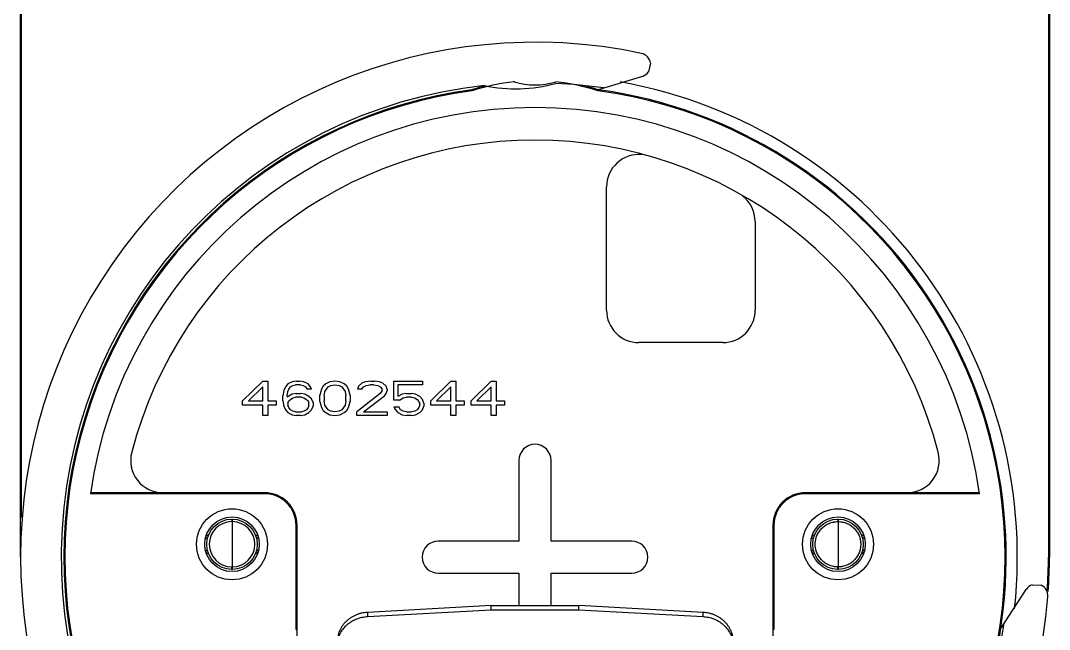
# Model space of a CAD drawing. Header units: inches. Extents: x 0 to 22, y 0 to 17.
# Drawn here: x 14.122 to 16.122, y 5.972 to 7.154 of the extents above; entities that cross this region are included whole.
import ezdxf

# ---------------------------------------------------------------- set-up
doc = ezdxf.new("R2010")
doc.units = ezdxf.units.IN
doc.header["$LTSCALE"] = 1.21
doc.header["$MEASUREMENT"] = 0
doc.layers.get('0').update_dxf_attribs({"linetype": 'CONTINUOUS'})

msp = doc.modelspace()

# ---------------------------------------------------------------- linework, layer by layer
at = {"color": 7}
for p, q in [((14.1216, 6.1119), (14.1216, 8.3619)), ((16.1216, 8.3619), (16.1216, 6.1119)), ((14.1236, 6.189), (14.1236, 8.0919)), ((16.1196, 8.0919), (16.1196, 6.1119)), ((15.3463, 7.0715), (15.3423, 7.0543)), ((15.3303, 7.0457), (15.2443, 7.0197)), ((15.0814, 7.0348), (15.0816, 7.0369)), ((14.9993, 7.0176), (14.9989, 7.0196)), ((15.244, 7.0176), (15.2442, 7.0196)), ((15.2606, 6.5916), (15.2606, 6.831)), ((15.5496, 6.7636), (15.5496, 6.5916)), ((15.4866, 6.5286), (15.3236, 6.5286)), ((14.5923, 6.4539), (14.5531, 6.4154)), ((14.5645, 6.4154), (14.5923, 6.4425)), ((14.5923, 6.4539), (14.6021, 6.4539)), ((14.5923, 6.4154), (14.5923, 6.4425)), ((14.6021, 6.4539), (14.6021, 6.4154)), ((14.6364, 6.4425), (14.6331, 6.4353)), ((14.6413, 6.4482), (14.6364, 6.4425)), ((14.6494, 6.4524), (14.6413, 6.4482)), ((14.6429, 6.4382), (14.6462, 6.4425)), ((14.6462, 6.4425), (14.6511, 6.4453)), ((14.6576, 6.4539), (14.6494, 6.4524)), ((14.6511, 6.4453), (14.656, 6.4467)), ((14.6658, 6.4467), (14.656, 6.4467)), ((14.6576, 6.4539), (14.6641, 6.4539)), ((14.6723, 6.4524), (14.6641, 6.4539)), ((14.6658, 6.4467), (14.6707, 6.4453)), ((14.6707, 6.4453), (14.6756, 6.4425)), ((14.6805, 6.4482), (14.6723, 6.4524)), ((14.6756, 6.4425), (14.6788, 6.4382)), ((14.6854, 6.4425), (14.6805, 6.4482)), ((14.687, 6.4382), (14.6854, 6.4425)), ((14.7099, 6.4439), (14.7066, 6.4382)), ((14.7148, 6.4482), (14.7099, 6.4439)), ((14.7131, 6.4339), (14.7197, 6.4425)), ((14.7229, 6.4524), (14.7148, 6.4482)), ((14.7197, 6.4425), (14.7246, 6.4453)), ((14.7327, 6.4539), (14.7229, 6.4524)), ((14.7246, 6.4453), (14.7327, 6.4467)), ((14.7425, 6.4524), (14.7327, 6.4539)), ((14.7327, 6.4467), (14.7409, 6.4453)), ((14.7409, 6.4453), (14.7458, 6.4425)), ((14.7507, 6.4482), (14.7425, 6.4524)), ((14.7458, 6.4425), (14.7523, 6.4339)), ((14.7556, 6.4439), (14.7507, 6.4482)), ((14.7589, 6.4382), (14.7556, 6.4439)), ((14.7785, 6.4439), (14.7768, 6.4382)), ((14.785, 6.4496), (14.7785, 6.4439)), ((14.7915, 6.4524), (14.785, 6.4496)), ((14.785, 6.4382), (14.7883, 6.4425)), ((14.7883, 6.4425), (14.7932, 6.4453)), ((14.803, 6.4539), (14.7915, 6.4524)), ((14.7932, 6.4453), (14.8013, 6.4467)), ((14.8079, 6.4467), (14.8013, 6.4467)), ((14.803, 6.4539), (14.8095, 6.4539)), ((14.8079, 6.4467), (14.816, 6.4453)), ((14.8193, 6.4524), (14.8095, 6.4539)), ((14.816, 6.4453), (14.8209, 6.4425)), ((14.8258, 6.4496), (14.8193, 6.4524)), ((14.8209, 6.4425), (14.8242, 6.4382)), ((14.8324, 6.4439), (14.8258, 6.4496)), ((14.834, 6.4382), (14.8324, 6.4439)), ((14.8471, 6.4168), (14.8471, 6.4539)), ((14.8471, 6.4539), (14.9026, 6.4539)), ((14.8552, 6.4467), (14.8552, 6.4239)), ((14.9026, 6.4467), (14.8552, 6.4467)), ((14.9026, 6.4539), (14.9026, 6.4467)), ((14.9581, 6.4539), (14.9189, 6.4154)), ((14.9303, 6.4154), (14.9581, 6.4425)), ((14.9581, 6.4539), (14.9679, 6.4539)), ((14.9581, 6.4154), (14.9581, 6.4425)), ((14.9679, 6.4539), (14.9679, 6.4154)), ((15.0365, 6.4539), (14.9973, 6.4154)), ((15.0087, 6.4154), (15.0365, 6.4425)), ((15.0365, 6.4539), (15.0463, 6.4539)), ((15.0365, 6.4154), (15.0365, 6.4425)), ((15.0463, 6.4539), (15.0463, 6.4154)), ((14.6331, 6.4353), (14.6315, 6.4254)), ((14.6315, 6.4154), (14.6315, 6.4254)), ((14.6396, 6.4254), (14.6413, 6.4339)), ((14.6494, 6.4282), (14.6396, 6.4225)), ((14.6396, 6.4254), (14.6396, 6.4225)), ((14.6413, 6.4339), (14.6429, 6.4382)), ((14.6462, 6.4182), (14.6511, 6.4211)), ((14.6576, 6.4296), (14.6494, 6.4282)), ((14.6511, 6.4211), (14.656, 6.4225)), ((14.6674, 6.4225), (14.656, 6.4225)), ((14.6576, 6.4296), (14.6658, 6.4296)), ((14.6739, 6.4282), (14.6658, 6.4296)), ((14.6674, 6.4225), (14.6723, 6.4211)), ((14.6723, 6.4211), (14.6772, 6.4182)), ((14.6821, 6.4239), (14.6739, 6.4282)), ((14.687, 6.4382), (14.6788, 6.4382)), ((14.687, 6.4196), (14.6821, 6.4239)), ((14.705, 6.4339), (14.7033, 6.4268)), ((14.7033, 6.4139), (14.7033, 6.4268)), ((14.7066, 6.4382), (14.705, 6.4339)), ((14.7115, 6.4254), (14.7131, 6.4339)), ((14.7115, 6.4254), (14.7115, 6.4154)), ((14.7523, 6.4339), (14.754, 6.4254)), ((14.754, 6.4154), (14.754, 6.4254)), ((14.7605, 6.4339), (14.7589, 6.4382)), ((14.7621, 6.4268), (14.7605, 6.4339)), ((14.7621, 6.4268), (14.7621, 6.4139)), ((14.8209, 6.4296), (14.7752, 6.394)), ((14.785, 6.4382), (14.7768, 6.4382)), ((14.7883, 6.394), (14.8291, 6.4254)), ((14.8242, 6.4353), (14.8209, 6.4296)), ((14.8242, 6.4353), (14.8242, 6.4382)), ((14.8291, 6.4254), (14.8324, 6.4296)), ((14.8324, 6.4296), (14.834, 6.4353)), ((14.834, 6.4382), (14.834, 6.4353)), ((14.8634, 6.4282), (14.8552, 6.4239)), ((14.8585, 6.4168), (14.865, 6.4211)), ((14.8715, 6.4296), (14.8634, 6.4282)), ((14.865, 6.4211), (14.8715, 6.4225)), ((14.8715, 6.4296), (14.8813, 6.4296)), ((14.8813, 6.4225), (14.8715, 6.4225)), ((14.8895, 6.4282), (14.8813, 6.4296)), ((14.8813, 6.4225), (14.8879, 6.4211)), ((14.8879, 6.4211), (14.8928, 6.4182)), ((14.8977, 6.4239), (14.8895, 6.4282)), ((14.9026, 6.4182), (14.8977, 6.4239)), ((14.5531, 6.4068), (14.5531, 6.4154)), ((14.5923, 6.4068), (14.5531, 6.4068)), ((14.5645, 6.4154), (14.5923, 6.4154)), ((14.5923, 6.3869), (14.5923, 6.4068)), ((14.6021, 6.4154), (14.6184, 6.4154)), ((14.6021, 6.4068), (14.6021, 6.3869)), ((14.6184, 6.4068), (14.6021, 6.4068)), ((14.6184, 6.4154), (14.6184, 6.4068)), ((14.6315, 6.4154), (14.6331, 6.4054)), ((14.6331, 6.4054), (14.6364, 6.3983)), ((14.6413, 6.4111), (14.6429, 6.4154)), ((14.6413, 6.4111), (14.6413, 6.4068)), ((14.6429, 6.4025), (14.6413, 6.4068)), ((14.6429, 6.4154), (14.6462, 6.4182)), ((14.6462, 6.3983), (14.6429, 6.4025)), ((14.6772, 6.4182), (14.6805, 6.4154)), ((14.6805, 6.4025), (14.6772, 6.3983)), ((14.6805, 6.4154), (14.6821, 6.4111)), ((14.6821, 6.4068), (14.6805, 6.4025)), ((14.6821, 6.4068), (14.6821, 6.4111)), ((14.6903, 6.4125), (14.687, 6.4196)), ((14.687, 6.3983), (14.6903, 6.4054)), ((14.6903, 6.4125), (14.6903, 6.4054)), ((14.7033, 6.4139), (14.705, 6.4068)), ((14.705, 6.4068), (14.7066, 6.4025)), ((14.7066, 6.4025), (14.7099, 6.3968)), ((14.7131, 6.4068), (14.7115, 6.4154)), ((14.7197, 6.3983), (14.7131, 6.4068)), ((14.7523, 6.4068), (14.7458, 6.3983)), ((14.754, 6.4154), (14.7523, 6.4068)), ((14.7556, 6.3968), (14.7589, 6.4025)), ((14.7589, 6.4025), (14.7605, 6.4068)), ((14.7605, 6.4068), (14.7621, 6.4139)), ((14.8585, 6.4168), (14.8471, 6.4168)), ((14.8471, 6.404), (14.8503, 6.3983)), ((14.8471, 6.404), (14.8569, 6.404)), ((14.8601, 6.3983), (14.8569, 6.404)), ((14.8928, 6.4182), (14.896, 6.4139)), ((14.896, 6.4025), (14.8928, 6.3983)), ((14.896, 6.4139), (14.8977, 6.4097)), ((14.8977, 6.4068), (14.896, 6.4025)), ((14.8977, 6.4068), (14.8977, 6.4097)), ((14.9058, 6.4111), (14.9026, 6.4182)), ((14.9026, 6.3983), (14.9058, 6.4054)), ((14.9058, 6.4111), (14.9058, 6.4054)), ((14.9189, 6.4068), (14.9189, 6.4154)), ((14.9581, 6.4068), (14.9189, 6.4068)), ((14.9303, 6.4154), (14.9581, 6.4154)), ((14.9581, 6.3869), (14.9581, 6.4068)), ((14.9679, 6.4154), (14.9842, 6.4154)), ((14.9842, 6.4068), (14.9679, 6.4068)), ((14.9679, 6.4068), (14.9679, 6.3869)), ((14.9842, 6.4154), (14.9842, 6.4068)), ((14.9973, 6.4068), (14.9973, 6.4154)), ((15.0365, 6.4068), (14.9973, 6.4068)), ((15.0087, 6.4154), (15.0365, 6.4154)), ((15.0365, 6.3869), (15.0365, 6.4068)), ((15.0463, 6.4154), (15.0626, 6.4154)), ((15.0626, 6.4068), (15.0463, 6.4068)), ((15.0463, 6.4068), (15.0463, 6.3869)), ((15.0626, 6.4154), (15.0626, 6.4068)), ((14.6021, 6.3869), (14.5923, 6.3869)), ((14.6364, 6.3983), (14.6413, 6.3926)), ((14.6413, 6.3926), (14.6494, 6.3883)), ((14.6511, 6.3954), (14.6462, 6.3983)), ((14.6494, 6.3883), (14.6576, 6.3869)), ((14.656, 6.394), (14.6511, 6.3954)), ((14.656, 6.394), (14.6674, 6.394)), ((14.6658, 6.3869), (14.6576, 6.3869)), ((14.6658, 6.3869), (14.6739, 6.3883)), ((14.6723, 6.3954), (14.6674, 6.394)), ((14.6772, 6.3983), (14.6723, 6.3954)), ((14.6739, 6.3883), (14.6821, 6.3926)), ((14.6821, 6.3926), (14.687, 6.3983)), ((14.7099, 6.3968), (14.7148, 6.3926)), ((14.7148, 6.3926), (14.7229, 6.3883)), ((14.7246, 6.3954), (14.7197, 6.3983)), ((14.7229, 6.3883), (14.7327, 6.3869)), ((14.7327, 6.394), (14.7246, 6.3954)), ((14.7409, 6.3954), (14.7327, 6.394)), ((14.7327, 6.3869), (14.7425, 6.3883)), ((14.7458, 6.3983), (14.7409, 6.3954)), ((14.7425, 6.3883), (14.7507, 6.3926)), ((14.7507, 6.3926), (14.7556, 6.3968)), ((14.7752, 6.3869), (14.7752, 6.394)), ((14.834, 6.3869), (14.7752, 6.3869)), ((14.7883, 6.394), (14.834, 6.394)), ((14.834, 6.394), (14.834, 6.3869)), ((14.8503, 6.3983), (14.8552, 6.3926)), ((14.8552, 6.3926), (14.8634, 6.3883)), ((14.865, 6.3954), (14.8601, 6.3983)), ((14.8634, 6.3883), (14.8715, 6.3869)), ((14.8715, 6.394), (14.865, 6.3954)), ((14.8715, 6.394), (14.8813, 6.394)), ((14.8813, 6.3869), (14.8715, 6.3869)), ((14.8879, 6.3954), (14.8813, 6.394)), ((14.8813, 6.3869), (14.8895, 6.3883)), ((14.8928, 6.3983), (14.8879, 6.3954)), ((14.8895, 6.3883), (14.8977, 6.3926)), ((14.8977, 6.3926), (14.9026, 6.3983)), ((14.9679, 6.3869), (14.9581, 6.3869)), ((15.0463, 6.3869), (15.0365, 6.3869)), ((15.0903, 6.2999), (15.0903, 6.1431)), ((15.1528, 6.1431), (15.1528, 6.2999)), ((14.2596, 6.2369), (14.2573, 6.2349)), ((14.5961, 6.2349), (14.2573, 6.2349)), ((14.5961, 6.2369), (14.2596, 6.2369)), ((15.9836, 6.2369), (15.6471, 6.2369)), ((15.9859, 6.2349), (15.6471, 6.2349)), ((15.9859, 6.2349), (15.9836, 6.2369)), ((14.5326, 6.1859), (14.5326, 6.0879)), ((15.7106, 6.1859), (15.7106, 6.0879)), ((14.6571, 5.9716), (14.6571, 6.1739)), ((14.6591, 5.3582), (14.6591, 6.1739)), ((15.5841, 6.1739), (15.5841, 5.3582)), ((15.5861, 6.1739), (15.5861, 5.9716)), ((15.0903, 6.1431), (14.9336, 6.1431)), ((15.3096, 6.1431), (15.1528, 6.1431)), ((14.9336, 6.0806), (15.0903, 6.0806)), ((15.0903, 6.0806), (15.0903, 6.0178)), ((15.1528, 6.0806), (15.3096, 6.0806)), ((15.1528, 6.0178), (15.1528, 6.0806)), ((16.027, 5.9735), (16.0764, 6.0491)), ((16.088, 6.0581), (16.1057, 6.0572)), ((15.0366, 6.0178), (14.7958, 6.0046)), ((14.7958, 5.9965), (15.0366, 6.0097)), ((15.0366, 6.0178), (15.2066, 6.0178)), ((15.0366, 6.0097), (15.0366, 6.0178)), ((15.0366, 6.0097), (15.2066, 6.0097)), ((15.4483, 6.0045), (15.2066, 6.0178)), ((15.2066, 6.0097), (15.2066, 6.0178)), ((15.2066, 6.0097), (15.4483, 5.9964))]:
    msp.add_line(p, q, dxfattribs=at)
at = {"color": 8}
for p, q in [((14.5961, 6.2349), (14.5961, 6.2369)), ((15.6471, 6.2369), (15.6471, 6.2349)), ((14.5326, 6.1809), (14.5323, 6.1809)), ((14.5329, 6.1809), (14.5326, 6.1809)), ((15.7106, 6.1809), (15.7103, 6.1809)), ((15.7109, 6.1809), (15.7106, 6.1809)), ((14.6591, 6.1739), (14.6571, 6.1739)), ((15.5861, 6.1739), (15.5841, 6.1739)), ((14.4833, 6.1539), (14.4819, 6.1517)), ((14.5832, 6.1517), (14.5818, 6.1539)), ((15.6613, 6.1539), (15.6599, 6.1517)), ((15.7612, 6.1517), (15.7598, 6.1539)), ((14.4819, 6.122), (14.4833, 6.1199)), ((14.5818, 6.1199), (14.5832, 6.122)), ((15.6599, 6.122), (15.6613, 6.1199)), ((15.7598, 6.1199), (15.7612, 6.122)), ((16.1196, 6.1119), (16.1216, 6.1119)), ((14.5323, 6.0929), (14.5326, 6.0929)), ((14.5326, 6.0929), (14.5329, 6.0929)), ((15.7103, 6.0929), (15.7106, 6.0929)), ((15.7106, 6.0929), (15.7109, 6.0929)), ((14.7958, 6.0046), (14.7958, 5.9965)), ((15.4483, 5.9964), (15.4483, 6.0045)), ((14.6571, 5.9716), (14.6591, 5.9716)), ((15.5841, 5.9716), (15.5861, 5.9716))]:
    msp.add_line(p, q, dxfattribs=at)
at = {"color": 7}
for points in [[(14.4878, 6.1568), (14.4873, 6.1559), (14.4865, 6.155), (14.4854, 6.1543), (14.4842, 6.1539), (14.4833, 6.1539)], [(14.5818, 6.1539), (14.5812, 6.1539), (14.5801, 6.1542), (14.5792, 6.1547), (14.5784, 6.1553), (14.5778, 6.1561), (14.5773, 6.1568)], [(15.6658, 6.1568), (15.6653, 6.1559), (15.6645, 6.155), (15.6634, 6.1543), (15.6622, 6.1539), (15.6613, 6.1539)], [(15.7598, 6.1539), (15.7589, 6.154), (15.7574, 6.1546), (15.7561, 6.1556), (15.7553, 6.1568)], [(14.4833, 6.1199), (14.484, 6.1198), (14.4851, 6.1195), (14.486, 6.119), (14.4868, 6.1184), (14.4874, 6.1177), (14.4878, 6.1169)], [(14.5773, 6.1169), (14.5779, 6.1178), (14.5787, 6.1187), (14.5798, 6.1194), (14.581, 6.1198), (14.5818, 6.1199)], [(15.6613, 6.1199), (15.6623, 6.1198), (15.6638, 6.1192), (15.6651, 6.1181), (15.6658, 6.1169)], [(15.7553, 6.1169), (15.7559, 6.1178), (15.7567, 6.1187), (15.7577, 6.1194), (15.759, 6.1198), (15.7598, 6.1199)]]:
    msp.add_lwpolyline(points, dxfattribs=at)
for centre, radius in [((14.5326, 6.1369), 0.069), ((15.7106, 6.1369), 0.069), ((14.5326, 6.1369), 0.053), ((14.5326, 6.1369), 0.049), ((15.7106, 6.1369), 0.053), ((15.7106, 6.1369), 0.049)]:
    msp.add_circle(centre, radius, dxfattribs=at)
for centre, radius, start, end in [((15.1216, 6.1119), 1, 78.0636, 355.5741), ((15.3237, 7.0677), 0.023, 9.4825, 78.0636), ((15.3237, 7.0677), 0.023, 286.8189, 324.1552), ((15.1216, 6.1119), 0.921, 96.1316, 337.5061), ((15.1215, 6.6389), 0.4, 103.8057, 107.8478), ((15.1215, 6.6389), 0.398, 95.7793, 107.8733), ((15.0835, 7.3113), 0.29, 258.0015, 285.6363), ((15.1216, 7.1672), 0.1383, 253.1062, 286.8938), ((15.1216, 6.1119), 0.921, 81.6442, 87.5061), ((15.1217, 6.6389), 0.398, 72.1267, 84.2207), ((15.1217, 6.6389), 0.4, 72.1522, 76.8329), ((15.1216, 6.1119), 0.9376, 353.8452, 79.827), ((15.1216, 6.1119), 0.916, 97.6991, 232.3819), ((15.1216, 6.1119), 0.914, 97.688, 232.3818), ((15.1216, 6.1119), 0.914, 307.6182, 82.312), ((15.1216, 6.1119), 0.916, 344.2661, 82.3009), ((15.1216, 6.1119), 0.873, 8.0995, 171.9005), ((15.1216, 6.1119), 0.81, 14.5765, 165.4235), ((15.3236, 6.831), 0.063, 84.7284, 180), ((15.4866, 6.7636), 0.063, 0, 52.6049), ((15.3236, 6.5916), 0.063, 180, 270), ((15.4866, 6.5916), 0.063, 270, 360), ((15.1216, 6.2999), 0.0312, 0, 180), ((14.3986, 6.2999), 0.063, 165.4234, 270), ((15.8445, 6.2999), 0.063, 270, 14.5766), ((14.5961, 6.1739), 0.063, 0, 90), ((14.5961, 6.1739), 0.061, 0, 90), ((15.6471, 6.1739), 0.063, 90, 180), ((15.6471, 6.1739), 0.061, 90, 180), ((14.5323, 6.1369), 0.044, 90.0068, 269.9939), ((14.5329, 6.1369), 0.044, 270.0061, 89.9939), ((14.4836, 6.1369), 0.017, 90.8238, 93.8997), ((14.5816, 6.1369), 0.017, 86.1002, 89.1762), ((14.9336, 6.1119), 0.0312, 90, 270), ((15.3096, 6.1119), 0.0312, 270, 90), ((15.6616, 6.1369), 0.017, 90.8238, 93.8998), ((15.7596, 6.1369), 0.017, 86.1003, 89.1762), ((14.4836, 6.1369), 0.017, 266.1002, 269.1762), ((14.5816, 6.1369), 0.017, 270.8238, 273.8997), ((15.6616, 6.1369), 0.017, 266.1003, 269.1762), ((15.7596, 6.1369), 0.017, 270.8238, 273.8998), ((15.1216, 6.1119), 0.998, 356.3583, 360), ((15.1216, 6.1119), 1, 356.1774, 360), ((16.0957, 6.0365), 0.023, 109.4825, 146.8189), ((16.0957, 6.0365), 0.023, 355.5741, 64.1552), ((15.1216, 6.1119), 0.921, 346.1316, 351.9935)]:
    msp.add_arc(centre, radius, start, end, dxfattribs=at)
for points, knots in [([(14.5326, 6.1859), (14.5326, 6.1859), (14.5326, 6.1859), (14.5326, 6.1858), (14.5326, 6.1858), (14.5325, 6.1858), (14.5325, 6.1858), (14.5325, 6.1857), (14.5325, 6.1856), (14.5325, 6.1856), (14.5325, 6.1854), (14.5325, 6.1853), (14.5324, 6.185), (14.5324, 6.1847), (14.5324, 6.1844), (14.5324, 6.184), (14.5324, 6.1835), (14.5323, 6.1827), (14.5323, 6.1818), (14.5323, 6.1812), (14.5323, 6.1809)], [0, 0, 0, 0, 0.002818, 0.004788, 0.007244, 0.013743, 0.022459, 0.033431, 0.046668, 0.062166, 0.079897, 0.12187, 0.172207, 0.230493, 0.296156, 0.368536, 0.446967, 0.619015, 0.805974, 1, 1, 1, 1]), ([(14.5326, 6.1859), (14.5326, 6.1859), (14.5326, 6.1859), (14.5326, 6.1858), (14.5326, 6.1858), (14.5326, 6.1858), (14.5326, 6.1858), (14.5327, 6.1857), (14.5327, 6.1856), (14.5327, 6.1856), (14.5327, 6.1854), (14.5327, 6.1853), (14.5327, 6.185), (14.5328, 6.1847), (14.5328, 6.1844), (14.5328, 6.184), (14.5328, 6.1835), (14.5328, 6.1828), (14.5328, 6.1818), (14.5329, 6.1812), (14.5329, 6.1809)], [0, 0, 0, 0, 0.002818, 0.004789, 0.007245, 0.013745, 0.022464, 0.033439, 0.04668, 0.062183, 0.079919, 0.121904, 0.172255, 0.230554, 0.296229, 0.36862, 0.447059, 0.619108, 0.806039, 1, 1, 1, 1]), ([(15.7106, 6.1859), (15.7106, 6.1859), (15.7106, 6.1859), (15.7106, 6.1858), (15.7106, 6.1858), (15.7105, 6.1858), (15.7105, 6.1858), (15.7105, 6.1857), (15.7105, 6.1856), (15.7105, 6.1856), (15.7105, 6.1854), (15.7105, 6.1853), (15.7104, 6.185), (15.7104, 6.1847), (15.7104, 6.1844), (15.7104, 6.184), (15.7104, 6.1835), (15.7103, 6.1827), (15.7103, 6.1818), (15.7103, 6.1812), (15.7103, 6.1809)], [0, 0, 0, 0, 0.002818, 0.004788, 0.007244, 0.013743, 0.022459, 0.033431, 0.046668, 0.062166, 0.079897, 0.12187, 0.172207, 0.230493, 0.296156, 0.368536, 0.446967, 0.619015, 0.805974, 1, 1, 1, 1]), ([(15.7106, 6.1859), (15.7106, 6.1859), (15.7106, 6.1859), (15.7106, 6.1858), (15.7106, 6.1858), (15.7106, 6.1858), (15.7106, 6.1858), (15.7107, 6.1857), (15.7107, 6.1856), (15.7107, 6.1856), (15.7107, 6.1854), (15.7107, 6.1853), (15.7107, 6.185), (15.7108, 6.1847), (15.7108, 6.1844), (15.7108, 6.184), (15.7108, 6.1835), (15.7108, 6.1828), (15.7108, 6.1818), (15.7109, 6.1812), (15.7109, 6.1809)], [0, 0, 0, 0, 0.002818, 0.004789, 0.007245, 0.013746, 0.022465, 0.03344, 0.046682, 0.062185, 0.079921, 0.121907, 0.172257, 0.230557, 0.296232, 0.368623, 0.447061, 0.61911, 0.80604, 1, 1, 1, 1]), ([(14.5326, 6.0879), (14.5326, 6.0879), (14.5326, 6.0879), (14.5326, 6.0879), (14.5326, 6.0879), (14.5325, 6.0879), (14.5325, 6.088), (14.5325, 6.088), (14.5325, 6.0881), (14.5325, 6.0882), (14.5325, 6.0883), (14.5325, 6.0885), (14.5324, 6.0887), (14.5324, 6.089), (14.5324, 6.0893), (14.5324, 6.0897), (14.5324, 6.0902), (14.5323, 6.091), (14.5323, 6.0919), (14.5323, 6.0925), (14.5323, 6.0929)], [0, 0, 0, 0, 0.002818, 0.004789, 0.007245, 0.013745, 0.022464, 0.033439, 0.04668, 0.062183, 0.079919, 0.121904, 0.172255, 0.230554, 0.296229, 0.36862, 0.447059, 0.619108, 0.806039, 1, 1, 1, 1]), ([(14.5326, 6.0879), (14.5326, 6.0879), (14.5326, 6.0879), (14.5326, 6.0879), (14.5326, 6.0879), (14.5326, 6.0879), (14.5326, 6.088), (14.5327, 6.088), (14.5327, 6.0881), (14.5327, 6.0882), (14.5327, 6.0883), (14.5327, 6.0885), (14.5327, 6.0887), (14.5328, 6.089), (14.5328, 6.0893), (14.5328, 6.0897), (14.5328, 6.0902), (14.5328, 6.091), (14.5328, 6.0919), (14.5329, 6.0925), (14.5329, 6.0929)], [0, 0, 0, 0, 0.002818, 0.004788, 0.007244, 0.013743, 0.022459, 0.033431, 0.046668, 0.062166, 0.079897, 0.12187, 0.172207, 0.230493, 0.296156, 0.368536, 0.446967, 0.619015, 0.805974, 1, 1, 1, 1]), ([(15.7106, 6.0879), (15.7106, 6.0879), (15.7106, 6.0879), (15.7106, 6.0879), (15.7106, 6.0879), (15.7105, 6.0879), (15.7105, 6.088), (15.7105, 6.088), (15.7105, 6.0881), (15.7105, 6.0882), (15.7105, 6.0883), (15.7105, 6.0885), (15.7104, 6.0887), (15.7104, 6.089), (15.7104, 6.0893), (15.7104, 6.0897), (15.7104, 6.0902), (15.7103, 6.091), (15.7103, 6.0919), (15.7103, 6.0925), (15.7103, 6.0929)], [0, 0, 0, 0, 0.002818, 0.004789, 0.007245, 0.013746, 0.022465, 0.03344, 0.046682, 0.062185, 0.079921, 0.121907, 0.172258, 0.230557, 0.296232, 0.368623, 0.447061, 0.61911, 0.806041, 1, 1, 1, 1]), ([(15.7106, 6.0879), (15.7106, 6.0879), (15.7106, 6.0879), (15.7106, 6.0879), (15.7106, 6.0879), (15.7106, 6.0879), (15.7106, 6.088), (15.7107, 6.088), (15.7107, 6.0881), (15.7107, 6.0882), (15.7107, 6.0883), (15.7107, 6.0885), (15.7107, 6.0887), (15.7108, 6.089), (15.7108, 6.0893), (15.7108, 6.0897), (15.7108, 6.0902), (15.7108, 6.091), (15.7108, 6.0919), (15.7109, 6.0925), (15.7109, 6.0929)], [0, 0, 0, 0, 0.002818, 0.004788, 0.007244, 0.013743, 0.022459, 0.033431, 0.046668, 0.062166, 0.079897, 0.12187, 0.172207, 0.230493, 0.296156, 0.368536, 0.446967, 0.619015, 0.805974, 1, 1, 1, 1]), ([(14.7958, 6.0046), (14.7919, 6.0043), (14.7861, 6.0035), (14.7785, 6.0014), (14.7731, 5.9994), (14.7679, 5.9968), (14.7629, 5.9939), (14.7583, 5.9905), (14.754, 5.9868), (14.7502, 5.9827), (14.7468, 5.9782), (14.7439, 5.9735), (14.7414, 5.9686), (14.7395, 5.9635), (14.7381, 5.9582), (14.7373, 5.9529), (14.7371, 5.9493), (14.7371, 5.9475)], [0, 0, 0, 0, 0.130328, 0.195265, 0.25985, 0.324041, 0.387791, 0.451053, 0.513795, 0.576013, 0.637719, 0.698941, 0.759718, 0.820127, 0.880271, 0.940226, 1, 1, 1, 1]), ([(15.5071, 5.9474), (15.5071, 5.9492), (15.5069, 5.9528), (15.5061, 5.9582), (15.5047, 5.9635), (15.5028, 5.9686), (15.5003, 5.9735), (15.4974, 5.9782), (15.494, 5.9826), (15.4901, 5.9867), (15.4859, 5.9905), (15.4813, 5.9938), (15.4763, 5.9968), (15.4711, 5.9993), (15.4656, 6.0014), (15.4581, 6.0035), (15.4522, 6.0043), (15.4483, 6.0045)], [0, 0, 0, 0, 0.059774, 0.119729, 0.179873, 0.240282, 0.301059, 0.362281, 0.423987, 0.486205, 0.548947, 0.612209, 0.675959, 0.74015, 0.804735, 0.869672, 1, 1, 1, 1]), ([(14.7377, 5.9474), (14.738, 5.949), (14.7386, 5.9523), (14.74, 5.957), (14.7419, 5.9616), (14.7442, 5.966), (14.7469, 5.9703), (14.75, 5.9743), (14.7534, 5.978), (14.7572, 5.9815), (14.7613, 5.9847), (14.7656, 5.9875), (14.7703, 5.99), (14.7751, 5.9921), (14.7801, 5.9938), (14.787, 5.9956), (14.7923, 5.9963), (14.7958, 5.9965)], [0, 0, 0, 0, 0.059771, 0.119729, 0.179956, 0.240532, 0.301516, 0.362938, 0.424821, 0.487177, 0.550005, 0.613287, 0.676986, 0.741063, 0.805482, 0.870204, 1, 1, 1, 1]), ([(15.4483, 5.9964), (15.4519, 5.9962), (15.4572, 5.9955), (15.4641, 5.9938), (15.4691, 5.992), (15.4739, 5.9899), (15.4785, 5.9874), (15.4829, 5.9846), (15.487, 5.9814), (15.4908, 5.978), (15.4942, 5.9742), (15.4973, 5.9702), (15.5, 5.966), (15.5023, 5.9615), (15.5041, 5.9569), (15.5056, 5.9522), (15.5062, 5.949), (15.5065, 5.9474)], [0, 0, 0, 0, 0.129796, 0.194518, 0.258937, 0.323014, 0.386713, 0.449995, 0.512823, 0.575179, 0.637062, 0.698484, 0.759468, 0.820044, 0.880271, 0.940229, 1, 1, 1, 1])]:
    msp.add_open_spline(points, degree=3, knots=knots, dxfattribs=at)
at = {"color": 8}
for points, knots in [([(15.7103, 6.0929), (15.7089, 6.0929), (15.7067, 6.093), (15.7039, 6.0933), (15.701, 6.0938), (15.6975, 6.0947), (15.6935, 6.0961), (15.6896, 6.098), (15.6858, 6.1002), (15.6824, 6.1028), (15.6792, 6.1057), (15.6763, 6.1089), (15.6737, 6.1124), (15.6715, 6.1161), (15.6696, 6.12), (15.6682, 6.1241), (15.6673, 6.1276), (15.6668, 6.1304), (15.6664, 6.1333), (15.6663, 6.1369), (15.6664, 6.1405), (15.6668, 6.1433), (15.6673, 6.1462), (15.6682, 6.1497), (15.6696, 6.1537), (15.6715, 6.1576), (15.6737, 6.1614), (15.6763, 6.1648), (15.6792, 6.168), (15.6824, 6.1709), (15.6858, 6.1735), (15.6896, 6.1757), (15.6935, 6.1776), (15.6975, 6.179), (15.701, 6.1799), (15.7039, 6.1804), (15.7067, 6.1808), (15.7089, 6.1809), (15.7103, 6.1809)], [0, 0, 0, 0, 0.031228, 0.046847, 0.062465, 0.093695, 0.124927, 0.156163, 0.187401, 0.218644, 0.249891, 0.281142, 0.312397, 0.343656, 0.374918, 0.406183, 0.437451, 0.45309, 0.46873, 0.5, 0.53127, 0.54691, 0.562549, 0.593817, 0.625082, 0.656344, 0.687603, 0.718858, 0.750109, 0.781356, 0.812599, 0.843837, 0.875073, 0.906305, 0.937535, 0.953153, 0.968772, 1, 1, 1, 1]), ([(15.7109, 6.1809), (15.7123, 6.1809), (15.7145, 6.1808), (15.7173, 6.1804), (15.7201, 6.1799), (15.7236, 6.179), (15.7277, 6.1776), (15.7316, 6.1757), (15.7353, 6.1735), (15.7388, 6.1709), (15.742, 6.168), (15.7449, 6.1648), (15.7475, 6.1614), (15.7497, 6.1576), (15.7516, 6.1537), (15.753, 6.1497), (15.7539, 6.1462), (15.7544, 6.1433), (15.7547, 6.1405), (15.7549, 6.1369), (15.7547, 6.1333), (15.7544, 6.1304), (15.7539, 6.1276), (15.753, 6.1241), (15.7516, 6.12), (15.7497, 6.1161), (15.7475, 6.1124), (15.7449, 6.1089), (15.742, 6.1057), (15.7388, 6.1028), (15.7353, 6.1002), (15.7316, 6.098), (15.7277, 6.0961), (15.7236, 6.0947), (15.7201, 6.0938), (15.7173, 6.0933), (15.7145, 6.093), (15.7123, 6.0929), (15.7109, 6.0929)], [0, 0, 0, 0, 0.031228, 0.046847, 0.062465, 0.093695, 0.124927, 0.156163, 0.187401, 0.218644, 0.249891, 0.281142, 0.312397, 0.343656, 0.374918, 0.406183, 0.437451, 0.45309, 0.46873, 0.5, 0.53127, 0.54691, 0.562549, 0.593817, 0.625082, 0.656344, 0.687603, 0.718858, 0.750109, 0.781356, 0.812599, 0.843837, 0.875073, 0.906305, 0.937535, 0.953153, 0.968772, 1, 1, 1, 1]), ([(14.4815, 6.1491), (14.4818, 6.1491), (14.4822, 6.149), (14.4829, 6.1489), (14.4834, 6.1488), (14.4838, 6.1488), (14.4841, 6.1488), (14.4843, 6.1487), (14.4845, 6.1488), (14.4847, 6.1488), (14.4848, 6.1488), (14.4849, 6.1488), (14.485, 6.1489), (14.4851, 6.1489), (14.4851, 6.1489), (14.4851, 6.149)], [0, 0, 0, 0, 0.198077, 0.386991, 0.558707, 0.635621, 0.705581, 0.768234, 0.82326, 0.870375, 0.90942, 0.94081, 0.965387, 0.984422, 1, 1, 1, 1]), ([(14.5836, 6.1491), (14.5834, 6.1491), (14.5829, 6.149), (14.5823, 6.1489), (14.5817, 6.1488), (14.5814, 6.1488), (14.5811, 6.1488), (14.5809, 6.1487), (14.5807, 6.1488), (14.5805, 6.1488), (14.5804, 6.1488), (14.5802, 6.1488), (14.5802, 6.1489), (14.5801, 6.1489), (14.5801, 6.1489), (14.5801, 6.149)], [0, 0, 0, 0, 0.198077, 0.386992, 0.558707, 0.635622, 0.705582, 0.768235, 0.82326, 0.870375, 0.909421, 0.94081, 0.965387, 0.984422, 1, 1, 1, 1]), ([(15.6595, 6.1491), (15.6598, 6.1491), (15.6602, 6.149), (15.6609, 6.1489), (15.6614, 6.1488), (15.6618, 6.1488), (15.6621, 6.1488), (15.6623, 6.1487), (15.6625, 6.1488), (15.6627, 6.1488), (15.6628, 6.1488), (15.6629, 6.1488), (15.663, 6.1489), (15.6631, 6.1489), (15.6631, 6.1489), (15.6631, 6.149)], [0, 0, 0, 0, 0.198077, 0.386991, 0.558707, 0.635621, 0.705581, 0.768234, 0.82326, 0.870375, 0.90942, 0.94081, 0.965387, 0.984422, 1, 1, 1, 1]), ([(15.7616, 6.1491), (15.7614, 6.1491), (15.7609, 6.149), (15.7603, 6.1489), (15.7597, 6.1488), (15.7594, 6.1488), (15.7591, 6.1488), (15.7589, 6.1487), (15.7587, 6.1488), (15.7585, 6.1488), (15.7584, 6.1488), (15.7582, 6.1488), (15.7582, 6.1489), (15.7581, 6.1489), (15.7581, 6.1489), (15.7581, 6.149)], [0, 0, 0, 0, 0.198077, 0.386992, 0.558707, 0.635622, 0.705582, 0.768235, 0.82326, 0.870375, 0.909421, 0.94081, 0.965387, 0.984422, 1, 1, 1, 1]), ([(14.4815, 6.1246), (14.4818, 6.1247), (14.4822, 6.1248), (14.4829, 6.1249), (14.4834, 6.1249), (14.4838, 6.125), (14.4841, 6.125), (14.4843, 6.125), (14.4845, 6.125), (14.4847, 6.125), (14.4848, 6.1249), (14.4849, 6.1249), (14.485, 6.1249), (14.4851, 6.1248), (14.4851, 6.1248), (14.4851, 6.1248)], [0, 0, 0, 0, 0.198077, 0.386992, 0.558707, 0.635622, 0.705582, 0.768235, 0.82326, 0.870375, 0.909421, 0.94081, 0.965387, 0.984422, 1, 1, 1, 1]), ([(14.5836, 6.1246), (14.5834, 6.1247), (14.5829, 6.1248), (14.5823, 6.1249), (14.5817, 6.1249), (14.5814, 6.125), (14.5811, 6.125), (14.5809, 6.125), (14.5807, 6.125), (14.5805, 6.125), (14.5804, 6.1249), (14.5802, 6.1249), (14.5802, 6.1249), (14.5801, 6.1248), (14.5801, 6.1248), (14.5801, 6.1248)], [0, 0, 0, 0, 0.198077, 0.386991, 0.558707, 0.635621, 0.705581, 0.768234, 0.82326, 0.870375, 0.90942, 0.94081, 0.965387, 0.984422, 1, 1, 1, 1]), ([(15.6595, 6.1246), (15.6598, 6.1247), (15.6602, 6.1248), (15.6609, 6.1249), (15.6614, 6.1249), (15.6618, 6.125), (15.6621, 6.125), (15.6623, 6.125), (15.6625, 6.125), (15.6627, 6.125), (15.6628, 6.1249), (15.6629, 6.1249), (15.663, 6.1249), (15.6631, 6.1248), (15.6631, 6.1248), (15.6631, 6.1248)], [0, 0, 0, 0, 0.198077, 0.386992, 0.558707, 0.635622, 0.705582, 0.768235, 0.82326, 0.870375, 0.909421, 0.94081, 0.965387, 0.984422, 1, 1, 1, 1]), ([(15.7616, 6.1246), (15.7614, 6.1247), (15.7609, 6.1248), (15.7603, 6.1249), (15.7597, 6.1249), (15.7594, 6.125), (15.7591, 6.125), (15.7589, 6.125), (15.7587, 6.125), (15.7585, 6.125), (15.7584, 6.1249), (15.7582, 6.1249), (15.7582, 6.1249), (15.7581, 6.1248), (15.7581, 6.1248), (15.7581, 6.1248)], [0, 0, 0, 0, 0.198077, 0.386991, 0.558707, 0.635621, 0.705581, 0.768234, 0.82326, 0.870375, 0.90942, 0.94081, 0.965387, 0.984422, 1, 1, 1, 1])]:
    msp.add_open_spline(points, degree=3, knots=knots, dxfattribs=at)

doc.saveas('drawing.dxf')
